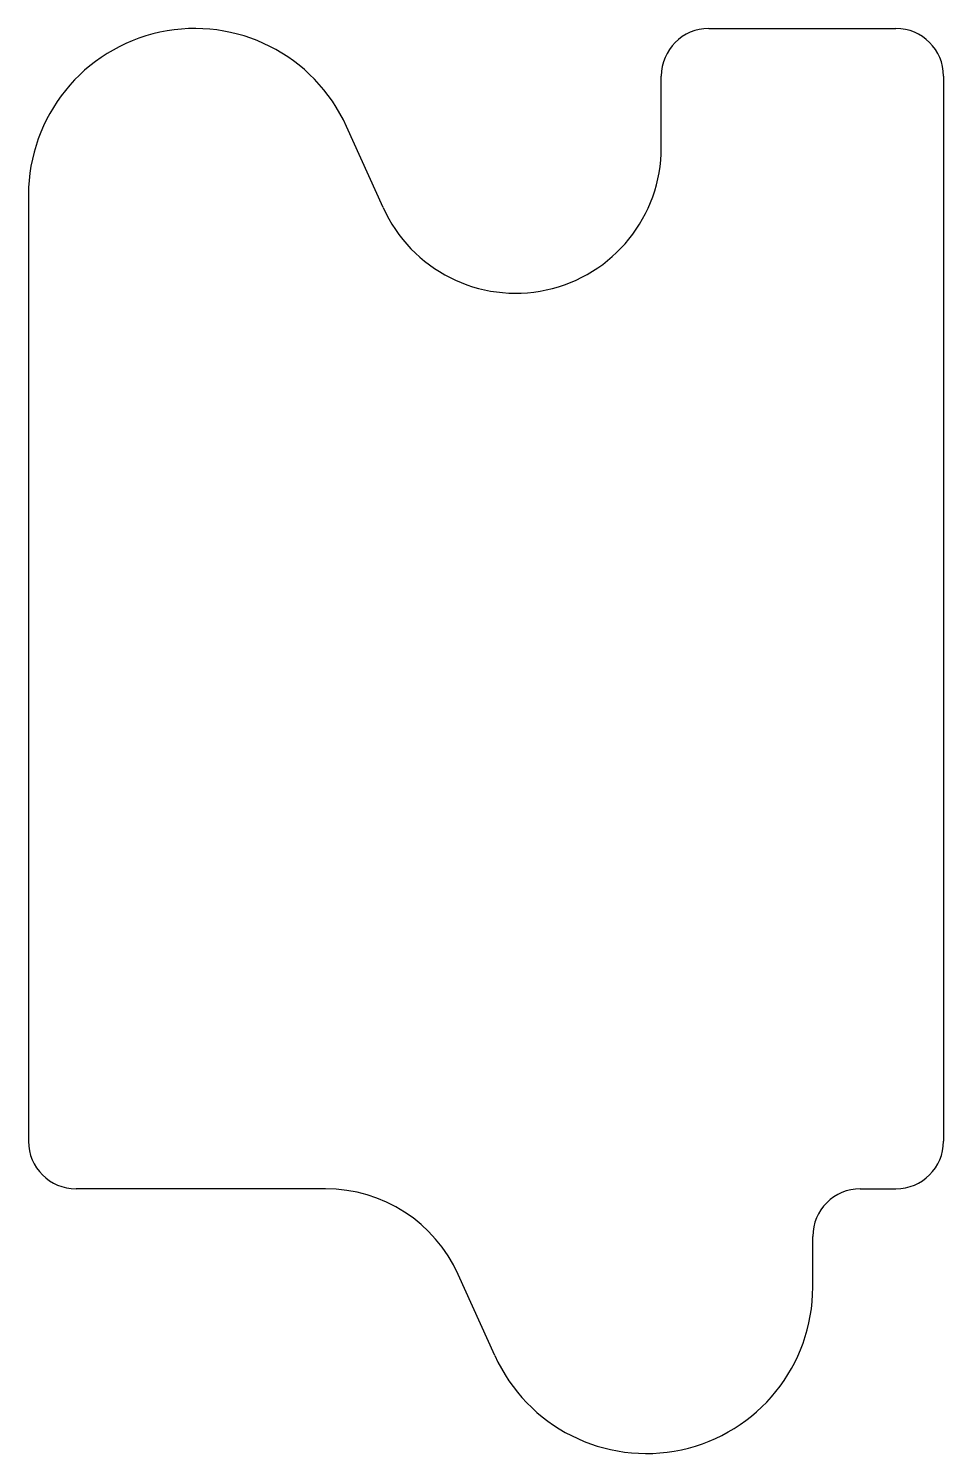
# Model space of a CAD drawing. Header units: millimetres. Extents: x 7.3 to 22.7, y -12.3 to 11.7.
import ezdxf

# ---------------------------------------------------------------- set-up
doc = ezdxf.new("R2010")
doc.units = ezdxf.units.MM
doc.layers.get('0').update_dxf_attribs({"linetype": 'CONTINUOUS'})

msp = doc.modelspace()

# ---------------------------------------------------------------- linework, layer by layer
for p, q in [((18.75, 11.721), (21.9, 11.721)), ((17.95, 9.718), (17.95, 10.921)), ((22.7, 10.921), (22.7, -7)), ((13.267, 8.711), (12.652, 10.073)), ((7.3, 8.921), (7.3, -7)), ((12.3, -7.8), (8.1, -7.8)), ((21.3, -7.8), (21.9, -7.8)), ((20.5, -9.453), (20.5, -8.6)), ((15.148, -10.605), (14.533, -9.243))]:
    msp.add_line(p, q)
for centre, radius, start, end in [((10.1, 8.921), 2.8, 24.28, 180), ((18.75, 10.921), 0.8, 90, 180), ((21.9, 10.921), 0.8, 0, 90), ((15.5, 9.718), 2.45, -155.72, 0), ((8.1, -7), 0.8, 180, 270), ((21.9, -7), 0.8, -90, 0), ((12.3, -10.25), 2.45, 24.28, 90), ((21.3, -8.6), 0.8, 90, 180), ((17.7, -9.453), 2.8, -155.72, 0)]:
    msp.add_arc(centre, radius, start, end)

doc.saveas('drawing.dxf')
